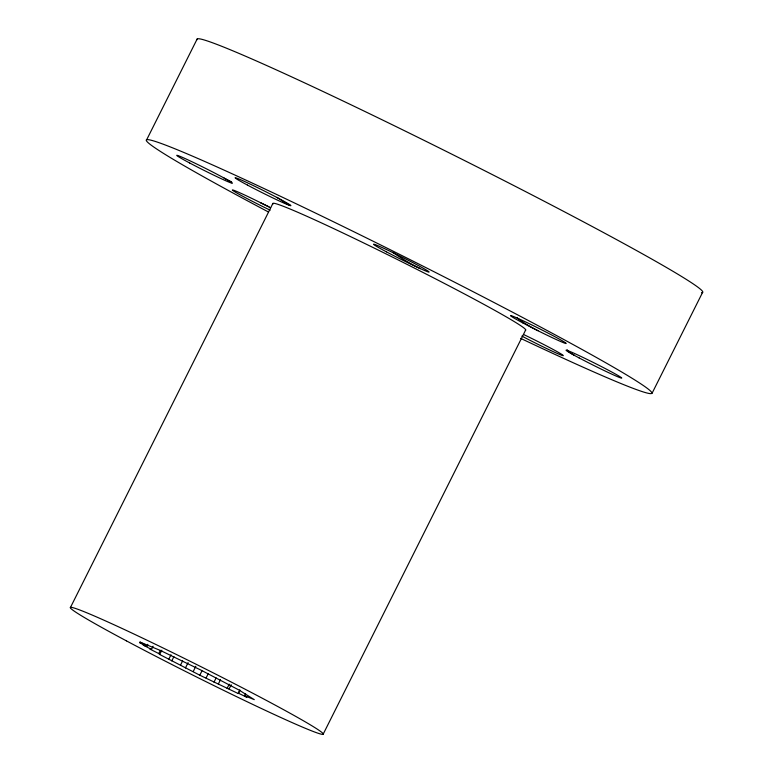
<?xml version="1.0" encoding="UTF-8"?>
<svg xmlns="http://www.w3.org/2000/svg" width="773" height="773" viewBox="0 0 773 773"><rect width="100%" height="100%" fill="white"/><g stroke="black" fill="none" stroke-linecap="round" stroke-linejoin="round"><path stroke-width="1.16" d="M146.59 139.932L197.212 38.901M70.372 607.626L272.85 203.483M153.083 646.228L151.489 649.417L143.121 645.04L146.744 646.441L147.817 644.315M239.823 689.903L238.287 693.574L199.801 675.206L159.682 654.48L158.784 653.572L160.378 650.383M159.682 654.48L161.818 650.219M168.881 659.04L171.007 654.789M171.77 660.905L173.906 656.654M180.515 665.138L182.65 660.886M185.433 667.969L188.09 662.645M193.173 671.592L195.84 666.278M199.801 675.206L201.937 670.954M206.062 677.998L208.198 673.747M213.986 682.173L216.121 677.911M218.373 683.96L220.498 679.709M227.088 688.424L229.223 684.173M229.079 688.985L231.204 684.733M238.818 692.511L239.891 690.386M238.219 693.091L246.877 697.304L244.529 695.681L245.592 693.555M323.211 734.099L525.679 329.965M651.939 393.515L702.551 292.474M151.489 649.417L149.923 649.078L158.784 653.572M244.529 695.681L254.278 699.642L239.108 690.096L200.999 670.133L160.61 650.566L139.826 641.996L145.305 645.078L139.681 642.634L146.744 646.441M268.54 212.044A282.734 11.17 26.6 0 1 209.019 163.364A282.734 11.17 26.6 0 1 596.466 357.513A282.734 11.17 26.6 0 1 520.606 338.352M523.881 334.651A31.104 1.227 26.6 0 1 563.266 355.657A31.104 1.227 26.6 0 1 521.852 336.091M270.164 210.179A31.104 1.227 26.6 0 1 232.364 189.984A31.104 1.227 26.6 0 1 270.656 207.869M273.062 203.985A141.372 5.585 26.6 0 1 399.796 260.743A141.372 5.585 26.6 0 1 525.398 330.206M197.144 39.645A282.734 11.17 26.6 0 1 458.959 157.75A282.734 11.17 26.6 0 1 701.488 292.725M574.494 355.377A30.746 4.3 20.9 0 1 567.189 349.773M538.076 330.738A30.746 5.546 26.7 0 1 516.818 317.539M420.348 268.598A30.746 4.242 32.5 0 1 392.8 252.346M290.271 205.357A30.746 1.159 34.7 0 1 276.918 197.347M231.581 181.732A30.746 1.894 32.3 0 1 230.528 181.336M229.861 181.046A30.746 1.894 32.3 0 1 224.044 178.061M269.014 206.797A30.746 3.14 26.5 0 1 260.462 202.69M386.423 251.843A31.104 1.227 26.6 0 0 429.083 272.077A31.104 1.227 26.6 0 0 388.384 250.452A31.104 1.227 26.6 0 0 386.423 251.843M522.741 322.872A31.104 1.227 26.6 0 0 566.097 343.512A31.104 1.227 26.6 0 0 526.229 322.244A31.104 1.227 26.6 0 0 522.741 322.872M579.054 357.88A31.104 1.227 26.6 0 0 621.724 378.113A31.104 1.227 26.6 0 0 581.025 356.488A31.104 1.227 26.6 0 0 579.054 357.88M189.714 163.006A31.104 1.227 26.6 0 0 232.383 183.23A31.104 1.227 26.6 0 0 191.685 161.615A31.104 1.227 26.6 0 0 189.714 163.006M247.437 185.076A31.104 1.227 26.6 0 0 290.783 205.715A31.104 1.227 26.6 0 0 250.916 184.438A31.104 1.227 26.6 0 0 247.437 185.076M126.386 640.846A141.372 5.585 26.6 0 0 322.921 734.35A141.372 5.585 26.6 0 0 141.063 637.387A141.372 5.585 26.6 0 0 126.386 640.846"/></g></svg>
